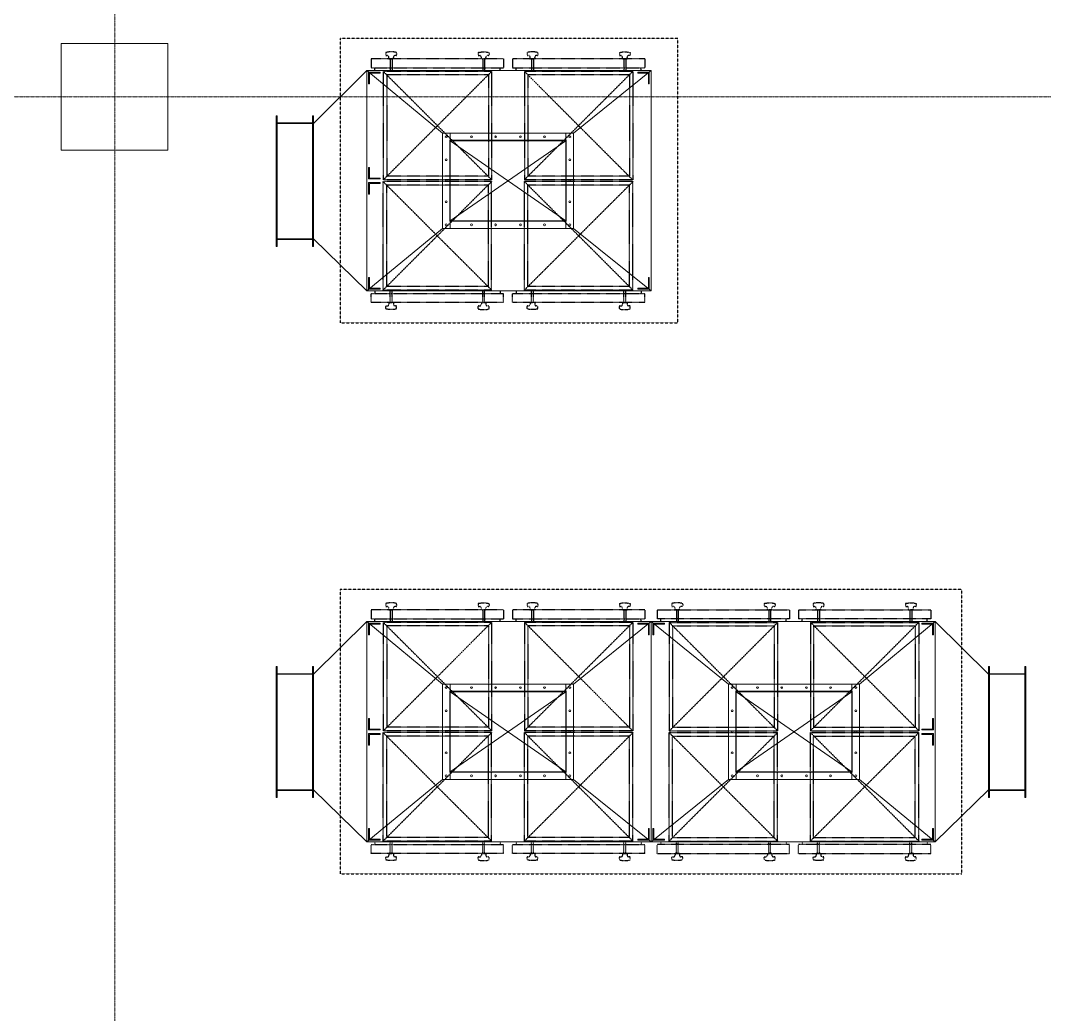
# Model space of a CAD drawing. Extents: x -59767 to 1106559, y -1290 to 1129522.
# Drawn here: x 134327 to 140091, y 591517 to 597109 of the extents above; entities that cross this region are included whole.
import ezdxf

# ---------------------------------------------------------------- set-up
doc = ezdxf.new("R2010")
doc.units = 0
for name, pattern in [('CENTER', [2, 1.25, -0.25, 0.25, -0.25]), ('DASHED', [3.5, 2, -1.5]), ('HIDDEN2', [0.1875, 0.125, -0.0625])]:
    doc.linetypes.add(name, pattern=pattern)
doc.layers.get('0').update_dxf_attribs({"linetype": 'CONTINUOUS', "lineweight": 9})
doc.layers.add('COLUMN', color=2, linetype='CONTINUOUS', lineweight=9)
doc.layers.add('중심선', color=1, linetype='CENTER', lineweight=9)
doc.layers.add('EQ', color=253, linetype='CONTINUOUS')

# ---------------------------------------------------------------- blocks, each defined once
blk = doc.blocks.new('column600')
at = {"layer": 'COLUMN', "linetype": 'Continuous'}
blk.add_lwpolyline([(-300, -300), (300, -300), (300, 300), (-300, 300)], close=True, dxfattribs=at)

msp = doc.modelspace()

# ---------------------------------------------------------------- linework, layer by layer
at = {"color": 0}
for p, q in [((136276.2, 596827.7), (135976.2, 596530.7)), ((137876.2, 596827.7), (136276.2, 596827.7)), ((136276.2, 596207.7), (136276.2, 596827.7)), ((136703.2, 596475.7), (136276.2, 596827.7)), ((137876.2, 596827.7), (137439.2, 596475.7)), ((136286.3, 596817.7), (136286.3, 596752.7)), ((136351.3, 596817.7), (136286.3, 596817.7)), ((136286.3, 596817.7), (136286.3, 596752.7)), ((136286.3, 596817.7), (136286.3, 596752.7)), ((136286.3, 596817.7), (136286.3, 596752.7)), ((136291.3, 596752.7), (136291.3, 596812.7)), ((136291.3, 596812.7), (136351.3, 596812.7)), ((136291.3, 596752.7), (136291.3, 596812.7)), ((136291.3, 596752.7), (136291.3, 596812.7)), ((136351.3, 596812.7), (136351.3, 596817.7)), ((137801.2, 596812.7), (137801.2, 596817.7)), ((137801.2, 596817.7), (137866.2, 596817.7)), ((137861.2, 596812.7), (137801.2, 596812.7)), ((137861.2, 596752.7), (137861.2, 596812.7)), ((137861.2, 596752.7), (137861.2, 596812.7)), ((137866.2, 596817.7), (137866.2, 596752.7)), ((137866.2, 596817.7), (137866.2, 596752.7)), ((137866.2, 596817.7), (137866.2, 596752.7)), ((136286.3, 596752.7), (136291.3, 596752.7)), ((136286.3, 596752.7), (136291.3, 596752.7)), ((136286.3, 596752.7), (136291.3, 596752.7)), ((137866.2, 596752.7), (137861.2, 596752.7)), ((137866.2, 596752.7), (137861.2, 596752.7)), ((135976.2, 596573.7), (135976.2, 595837.7)), ((136286.3, 596217.7), (136286.3, 596282.7)), ((136286.3, 596282.7), (136291.3, 596282.7)), ((136286.3, 596217.7), (136286.3, 596282.7)), ((136286.3, 596282.7), (136291.3, 596282.7)), ((136286.3, 596217.7), (136286.3, 596282.7)), ((136286.3, 596282.7), (136291.3, 596282.7)), ((136286.3, 596217.7), (136286.3, 596282.7)), ((136291.3, 596282.7), (136291.3, 596222.7)), ((136291.3, 596282.7), (136291.3, 596222.7)), ((136291.3, 596282.7), (136291.3, 596222.7)), ((136276.2, 596207.7), (136276.2, 595587.7)), ((136351.3, 596217.7), (136286.3, 596217.7)), ((136286.3, 596197.7), (136286.3, 596132.7)), ((136351.3, 596197.7), (136286.3, 596197.7)), ((136286.3, 596197.7), (136286.3, 596132.7)), ((136286.3, 596197.7), (136286.3, 596132.7)), ((136286.3, 596197.7), (136286.3, 596132.7)), ((136291.3, 596222.7), (136351.3, 596222.7)), ((136291.3, 596132.7), (136291.3, 596192.7)), ((136291.3, 596192.7), (136351.3, 596192.7)), ((136291.3, 596132.7), (136291.3, 596192.7)), ((136291.3, 596132.7), (136291.3, 596192.7)), ((136351.3, 596222.7), (136351.3, 596217.7)), ((136351.3, 596192.7), (136351.3, 596197.7)), ((136286.3, 596132.7), (136291.3, 596132.7)), ((136286.3, 596132.7), (136291.3, 596132.7)), ((136286.3, 596132.7), (136291.3, 596132.7)), ((136703.2, 595939.7), (136276.2, 595587.7)), ((137439.2, 595939.7), (137876.2, 595587.7)), ((135976.2, 595880.7), (136276.2, 595587.7)), ((136286.3, 595597.7), (136286.3, 595662.7)), ((136286.3, 595662.7), (136291.3, 595662.7)), ((136286.3, 595597.7), (136286.3, 595662.7)), ((136286.3, 595662.7), (136291.3, 595662.7)), ((136286.3, 595597.7), (136286.3, 595662.7)), ((136286.3, 595662.7), (136291.3, 595662.7)), ((136286.3, 595597.7), (136286.3, 595662.7)), ((136291.3, 595662.7), (136291.3, 595602.7)), ((136291.3, 595662.7), (136291.3, 595602.7)), ((136291.3, 595662.7), (136291.3, 595602.7)), ((137866.2, 595662.7), (137861.2, 595662.7)), ((137861.2, 595662.7), (137861.2, 595602.7)), ((137866.2, 595662.7), (137861.2, 595662.7)), ((137861.2, 595662.7), (137861.2, 595602.7)), ((137866.2, 595597.7), (137866.2, 595662.7)), ((137866.2, 595597.7), (137866.2, 595662.7)), ((137866.2, 595597.7), (137866.2, 595662.7)), ((137876.2, 595587.7), (136276.2, 595587.7)), ((136351.3, 595597.7), (136286.3, 595597.7)), ((136291.3, 595602.7), (136351.3, 595602.7)), ((136351.3, 595602.7), (136351.3, 595597.7)), ((137861.2, 595602.7), (137801.2, 595602.7)), ((137801.2, 595602.7), (137801.2, 595597.7)), ((137801.2, 595597.7), (137866.2, 595597.7)), ((136276.2, 593727.7), (135976.2, 593430.7)), ((137876.2, 593727.7), (136276.2, 593727.7)), ((136276.2, 593107.7), (136276.2, 593727.7)), ((136703.2, 593375.7), (136276.2, 593727.7)), ((136286.3, 593717.7), (136286.3, 593652.7)), ((136351.3, 593717.7), (136286.3, 593717.7)), ((136286.3, 593717.7), (136286.3, 593652.7)), ((136286.3, 593717.7), (136286.3, 593652.7)), ((136286.3, 593717.7), (136286.3, 593652.7)), ((136291.3, 593652.7), (136291.3, 593712.7)), ((136291.3, 593712.7), (136351.3, 593712.7)), ((136291.3, 593652.7), (136291.3, 593712.7)), ((136291.3, 593652.7), (136291.3, 593712.7)), ((136351.3, 593712.7), (136351.3, 593717.7)), ((137876.2, 593727.7), (137439.2, 593375.7)), ((137801.2, 593712.7), (137801.2, 593717.7)), ((137801.2, 593717.7), (137866.2, 593717.7)), ((137861.2, 593712.7), (137801.2, 593712.7)), ((137861.2, 593652.7), (137861.2, 593712.7)), ((137861.2, 593652.7), (137861.2, 593712.7)), ((137866.2, 593717.7), (137866.2, 593652.7)), ((137866.2, 593717.7), (137866.2, 593652.7)), ((137866.2, 593717.7), (137866.2, 593652.7)), ((137876.2, 593727.7), (139476.2, 593727.7)), ((137876.2, 593725.7), (137876.2, 593727.7)), ((137876.2, 593725.7), (137876.2, 593727.7)), ((137876.2, 593727.7), (138313.2, 593375.7)), ((137886.3, 593717.7), (137886.3, 593652.7)), ((137951.3, 593717.7), (137886.3, 593717.7)), ((137886.3, 593717.7), (137886.3, 593652.7)), ((137886.3, 593717.7), (137886.3, 593652.7)), ((137891.3, 593652.7), (137891.3, 593712.7)), ((137891.3, 593712.7), (137951.3, 593712.7)), ((137891.3, 593652.7), (137891.3, 593712.7)), ((137951.3, 593712.7), (137951.3, 593717.7)), ((139049.2, 593375.7), (139476.2, 593727.7)), ((139401.2, 593712.7), (139401.2, 593717.7)), ((139401.2, 593717.7), (139466.2, 593717.7)), ((139461.2, 593712.7), (139401.2, 593712.7)), ((139461.2, 593652.7), (139461.2, 593712.7)), ((139461.2, 593652.7), (139461.2, 593712.7)), ((139461.2, 593652.7), (139461.2, 593712.7)), ((139466.2, 593717.7), (139466.2, 593652.7)), ((139466.2, 593717.7), (139466.2, 593652.7)), ((139466.2, 593717.7), (139466.2, 593652.7)), ((139466.2, 593717.7), (139466.2, 593652.7)), ((139476.2, 593107.7), (139476.2, 593727.7)), ((139476.2, 593727.7), (139776.2, 593430.7)), ((136286.3, 593652.7), (136291.3, 593652.7)), ((136286.3, 593652.7), (136291.3, 593652.7)), ((136286.3, 593652.7), (136291.3, 593652.7)), ((137866.2, 593652.7), (137861.2, 593652.7)), ((137866.2, 593652.7), (137861.2, 593652.7)), ((137886.3, 593652.7), (137891.3, 593652.7)), ((137886.3, 593652.7), (137891.3, 593652.7)), ((139466.2, 593652.7), (139461.2, 593652.7)), ((139466.2, 593652.7), (139461.2, 593652.7)), ((139466.2, 593652.7), (139461.2, 593652.7)), ((135976.2, 593473.7), (135976.2, 592737.7)), ((139776.2, 593473.7), (139776.2, 592737.7)), ((136286.3, 593117.7), (136286.3, 593182.7)), ((136286.3, 593182.7), (136291.3, 593182.7)), ((136286.3, 593117.7), (136286.3, 593182.7)), ((136286.3, 593182.7), (136291.3, 593182.7)), ((136286.3, 593117.7), (136286.3, 593182.7)), ((136286.3, 593182.7), (136291.3, 593182.7)), ((136286.3, 593117.7), (136286.3, 593182.7)), ((136291.3, 593182.7), (136291.3, 593122.7)), ((136291.3, 593182.7), (136291.3, 593122.7)), ((136291.3, 593182.7), (136291.3, 593122.7)), ((139466.2, 593182.7), (139461.2, 593182.7)), ((139461.2, 593182.7), (139461.2, 593122.7)), ((139466.2, 593182.7), (139461.2, 593182.7)), ((139461.2, 593182.7), (139461.2, 593122.7)), ((139466.2, 593182.7), (139461.2, 593182.7)), ((139461.2, 593182.7), (139461.2, 593122.7)), ((139466.2, 593117.7), (139466.2, 593182.7)), ((139466.2, 593117.7), (139466.2, 593182.7)), ((139466.2, 593117.7), (139466.2, 593182.7)), ((139466.2, 593117.7), (139466.2, 593182.7)), ((136276.2, 593107.7), (136276.2, 592487.7)), ((136351.3, 593117.7), (136286.3, 593117.7)), ((136286.3, 593097.7), (136286.3, 593032.7)), ((136351.3, 593097.7), (136286.3, 593097.7)), ((136286.3, 593097.7), (136286.3, 593032.7)), ((136286.3, 593097.7), (136286.3, 593032.7)), ((136286.3, 593097.7), (136286.3, 593032.7)), ((136291.3, 593122.7), (136351.3, 593122.7)), ((136291.3, 593032.7), (136291.3, 593092.7)), ((136291.3, 593092.7), (136351.3, 593092.7)), ((136291.3, 593032.7), (136291.3, 593092.7)), ((136291.3, 593032.7), (136291.3, 593092.7)), ((136351.3, 593122.7), (136351.3, 593117.7)), ((136351.3, 593092.7), (136351.3, 593097.7)), ((139461.2, 593122.7), (139401.2, 593122.7)), ((139401.2, 593122.7), (139401.2, 593117.7)), ((139401.2, 593117.7), (139466.2, 593117.7)), ((139401.2, 593092.7), (139401.2, 593097.7)), ((139401.2, 593097.7), (139466.2, 593097.7)), ((139461.2, 593092.7), (139401.2, 593092.7)), ((139461.2, 593032.7), (139461.2, 593092.7)), ((139461.2, 593032.7), (139461.2, 593092.7)), ((139461.2, 593032.7), (139461.2, 593092.7)), ((139466.2, 593097.7), (139466.2, 593032.7)), ((139466.2, 593097.7), (139466.2, 593032.7)), ((139466.2, 593097.7), (139466.2, 593032.7)), ((139466.2, 593097.7), (139466.2, 593032.7)), ((139476.2, 593107.7), (139476.2, 592487.7)), ((136286.3, 593032.7), (136291.3, 593032.7)), ((136286.3, 593032.7), (136291.3, 593032.7)), ((136286.3, 593032.7), (136291.3, 593032.7)), ((139466.2, 593032.7), (139461.2, 593032.7)), ((139466.2, 593032.7), (139461.2, 593032.7)), ((139466.2, 593032.7), (139461.2, 593032.7)), ((136703.2, 592839.7), (136276.2, 592487.7)), ((137439.2, 592839.7), (137876.2, 592487.7)), ((138313.2, 592839.7), (137876.2, 592487.7)), ((139049.2, 592839.7), (139476.2, 592487.7)), ((135976.2, 592780.7), (136276.2, 592487.7)), ((139776.2, 592780.7), (139476.2, 592487.7)), ((136286.3, 592497.7), (136286.3, 592562.7)), ((136286.3, 592562.7), (136291.3, 592562.7)), ((136286.3, 592497.7), (136286.3, 592562.7)), ((136286.3, 592562.7), (136291.3, 592562.7)), ((136286.3, 592497.7), (136286.3, 592562.7)), ((136286.3, 592562.7), (136291.3, 592562.7)), ((136286.3, 592497.7), (136286.3, 592562.7)), ((136291.3, 592562.7), (136291.3, 592502.7)), ((136291.3, 592562.7), (136291.3, 592502.7)), ((136291.3, 592562.7), (136291.3, 592502.7)), ((137866.2, 592562.7), (137861.2, 592562.7)), ((137861.2, 592562.7), (137861.2, 592502.7)), ((137866.2, 592562.7), (137861.2, 592562.7)), ((137861.2, 592562.7), (137861.2, 592502.7)), ((137866.2, 592497.7), (137866.2, 592562.7)), ((137866.2, 592497.7), (137866.2, 592562.7)), ((137866.2, 592497.7), (137866.2, 592562.7)), ((137886.3, 592497.7), (137886.3, 592562.7)), ((137886.3, 592562.7), (137891.3, 592562.7)), ((137886.3, 592497.7), (137886.3, 592562.7)), ((137886.3, 592562.7), (137891.3, 592562.7)), ((137886.3, 592497.7), (137886.3, 592562.7)), ((137891.3, 592562.7), (137891.3, 592502.7)), ((137891.3, 592562.7), (137891.3, 592502.7)), ((139466.2, 592562.7), (139461.2, 592562.7)), ((139461.2, 592562.7), (139461.2, 592502.7)), ((139466.2, 592562.7), (139461.2, 592562.7)), ((139461.2, 592562.7), (139461.2, 592502.7)), ((139466.2, 592562.7), (139461.2, 592562.7)), ((139461.2, 592562.7), (139461.2, 592502.7)), ((139466.2, 592497.7), (139466.2, 592562.7)), ((139466.2, 592497.7), (139466.2, 592562.7)), ((139466.2, 592497.7), (139466.2, 592562.7)), ((139466.2, 592497.7), (139466.2, 592562.7)), ((136291.3, 592502.7), (136351.3, 592502.7)), ((136351.3, 592502.7), (136351.3, 592497.7)), ((137861.2, 592502.7), (137801.2, 592502.7)), ((137801.2, 592502.7), (137801.2, 592497.7)), ((137891.3, 592502.7), (137951.3, 592502.7)), ((137951.3, 592502.7), (137951.3, 592497.7)), ((139461.2, 592502.7), (139401.2, 592502.7)), ((139401.2, 592502.7), (139401.2, 592497.7)), ((137876.2, 592487.7), (136276.2, 592487.7)), ((136351.3, 592497.7), (136286.3, 592497.7)), ((137801.2, 592497.7), (137866.2, 592497.7)), ((137876.2, 592489.7), (137876.2, 592487.7)), ((137876.2, 592489.7), (137876.2, 592487.7)), ((137876.2, 592487.7), (139476.2, 592487.7)), ((137951.3, 592497.7), (137886.3, 592497.7)), ((139401.2, 592497.7), (139466.2, 592497.7))]:
    msp.add_line(p, q, dxfattribs=at)
for p, q in [((137070.2, 596827.7), (136276.2, 596827.7)), ((137876.2, 595587.7), (137876.2, 596827.7)), ((135766.2, 596573.7), (135766.2, 595837.7)), ((135766.2, 596573.7), (135771.2, 596573.7)), ((135771.2, 595874.7), (135771.2, 596573.7)), ((135971.2, 596573.7), (135971.2, 596536.7)), ((135971.2, 596573.7), (135976.2, 596573.7)), ((135971.2, 596536.7), (135971.2, 595837.7)), ((135976.2, 596508.7), (135976.2, 596573.7)), ((135771.2, 596530.7), (135766.2, 596530.7)), ((135771.2, 596533.7), (135971.2, 596533.7)), ((135771.2, 596530.7), (135971.2, 596530.7)), ((136746.2, 596435.7), (136746.2, 596475.7)), ((137396.2, 596475.7), (137396.2, 596435.7)), ((137439.2, 596435.7), (137439.2, 596475.7)), ((136746.2, 595979.7), (136746.2, 595939.7)), ((137396.2, 595979.7), (137396.2, 595939.7)), ((137439.2, 595979.7), (137439.2, 595939.7)), ((135771.2, 595880.7), (135766.2, 595880.7)), ((135771.2, 595880.7), (135971.2, 595880.7)), ((135771.2, 595877.7), (135971.2, 595877.7)), ((135771.2, 595837.7), (135771.2, 595874.7)), ((135771.2, 595837.7), (135766.2, 595837.7)), ((135976.2, 595837.7), (135971.2, 595837.7)), ((137070.2, 595587.7), (136276.2, 595587.7)), ((137070.2, 593727.7), (136276.2, 593727.7)), ((137876.2, 593174.7), (137876.2, 593725.7)), ((137876.2, 593174.7), (137876.2, 593725.7)), ((137876.2, 593180.2), (137876.2, 593720.2)), ((137876.2, 593180.2), (137876.2, 593720.2)), ((138682.2, 593727.7), (139476.2, 593727.7)), ((135766.2, 593473.7), (135766.2, 592737.7)), ((135766.2, 593473.7), (135771.2, 593473.7)), ((135771.2, 593430.7), (135766.2, 593430.7)), ((135771.2, 592774.7), (135771.2, 593473.7)), ((135771.2, 593433.7), (135971.2, 593433.7)), ((135771.2, 593430.7), (135971.2, 593430.7)), ((135971.2, 593473.7), (135971.2, 593436.7)), ((135971.2, 593473.7), (135976.2, 593473.7)), ((135971.2, 593436.7), (135971.2, 592737.7)), ((135976.2, 593408.7), (135976.2, 593473.7)), ((139776.2, 593408.7), (139776.2, 593473.7)), ((139781.2, 593473.7), (139776.2, 593473.7)), ((139781.2, 593473.7), (139781.2, 593436.7)), ((139781.2, 593436.7), (139781.2, 592737.7)), ((139981.2, 593433.7), (139781.2, 593433.7)), ((139981.2, 593430.7), (139781.2, 593430.7)), ((139981.2, 592774.7), (139981.2, 593473.7)), ((139986.2, 593473.7), (139981.2, 593473.7)), ((139981.2, 593430.7), (139986.2, 593430.7)), ((139986.2, 593473.7), (139986.2, 592737.7)), ((136746.2, 593335.7), (136746.2, 593375.7)), ((137396.2, 593375.7), (137396.2, 593335.7)), ((137439.2, 593335.7), (137439.2, 593375.7)), ((137876.2, 593383.2), (137876.2, 592487.7)), ((137876.2, 593383.2), (137876.2, 592487.7)), ((137876.2, 593377.7), (137876.2, 592487.7)), ((137876.2, 593377.7), (137876.2, 592487.7)), ((138313.2, 593335.7), (138313.2, 593375.7)), ((138356.2, 593375.7), (138356.2, 593335.7)), ((139006.2, 593335.7), (139006.2, 593375.7)), ((136746.2, 592879.7), (136746.2, 592839.7)), ((137396.2, 592879.7), (137396.2, 592839.7)), ((137439.2, 592879.7), (137439.2, 592839.7)), ((138313.2, 592879.7), (138313.2, 592839.7)), ((138356.2, 592879.7), (138356.2, 592839.7)), ((139006.2, 592879.7), (139006.2, 592839.7)), ((135771.2, 592780.7), (135766.2, 592780.7)), ((135771.2, 592737.7), (135766.2, 592737.7)), ((135771.2, 592780.7), (135971.2, 592780.7)), ((135771.2, 592777.7), (135971.2, 592777.7)), ((135771.2, 592737.7), (135771.2, 592774.7)), ((135976.2, 592737.7), (135971.2, 592737.7)), ((139776.2, 592737.7), (139781.2, 592737.7)), ((139981.2, 592780.7), (139781.2, 592780.7)), ((139981.2, 592777.7), (139781.2, 592777.7)), ((139981.2, 592780.7), (139986.2, 592780.7)), ((139981.2, 592737.7), (139981.2, 592774.7)), ((139981.2, 592737.7), (139986.2, 592737.7)), ((137070.2, 592487.7), (136276.2, 592487.7)), ((138682.2, 592487.7), (139476.2, 592487.7))]:
    msp.add_line(p, q)
at = {"ltscale": 0.5}
for p, q in [((136746.2, 596432.7), (137396.2, 595982.7)), ((137396.2, 596432.7), (136746.2, 595982.7)), ((136746.2, 593332.7), (137396.2, 592882.7)), ((137396.2, 593332.7), (136746.2, 592882.7)), ((139006.2, 593332.7), (138356.2, 592882.7)), ((138356.2, 593332.7), (139006.2, 592882.7))]:
    msp.add_line(p, q, dxfattribs=at)
for points in [[(136743.2, 595939.7), (136703.2, 595939.7), (136703.2, 596475.7), (136743.2, 596475.7)], [(137399.2, 596475.7), (136743.2, 596475.7)], [(137399.2, 596435.7), (136743.2, 596435.7)], [(136743.2, 595979.7), (136743.2, 596435.7)], [(137399.2, 596432.7), (136743.2, 596432.7)], [(136746.2, 595979.7), (136746.2, 596435.7)], [(137396.2, 595979.7), (137396.2, 596435.7)], [(137399.2, 596475.7), (137439.2, 596475.7)], [(137399.2, 595979.7), (137399.2, 596435.7)], [(137439.2, 595979.7), (137439.2, 596435.7)], [(137399.2, 595982.7), (136743.2, 595982.7)], [(137399.2, 595979.7), (136743.2, 595979.7)], [(137399.2, 595939.7), (136743.2, 595939.7)], [(137439.2, 595939.7), (137399.2, 595939.7)], [(136743.2, 592839.7), (136703.2, 592839.7), (136703.2, 593375.7), (136743.2, 593375.7)], [(137399.2, 593375.7), (136743.2, 593375.7)], [(137399.2, 593375.7), (137439.2, 593375.7)], [(138353.2, 593375.7), (138313.2, 593375.7)], [(138353.2, 593375.7), (139009.2, 593375.7)], [(139009.2, 592839.7), (139049.2, 592839.7), (139049.2, 593375.7), (139009.2, 593375.7)], [(137399.2, 593335.7), (136743.2, 593335.7)], [(136743.2, 592879.7), (136743.2, 593335.7)], [(137399.2, 593332.7), (136743.2, 593332.7)], [(136746.2, 592879.7), (136746.2, 593335.7)], [(137396.2, 592879.7), (137396.2, 593335.7)], [(137399.2, 592879.7), (137399.2, 593335.7)], [(137439.2, 592879.7), (137439.2, 593335.7)], [(138313.2, 592879.7), (138313.2, 593335.7)], [(138353.2, 593335.7), (139009.2, 593335.7)], [(138353.2, 592879.7), (138353.2, 593335.7)], [(138353.2, 593332.7), (139009.2, 593332.7)], [(138356.2, 592879.7), (138356.2, 593335.7)], [(139006.2, 592879.7), (139006.2, 593335.7)], [(139009.2, 592879.7), (139009.2, 593335.7)], [(137399.2, 592882.7), (136743.2, 592882.7)], [(137399.2, 592879.7), (136743.2, 592879.7)], [(138353.2, 592882.7), (139009.2, 592882.7)], [(138353.2, 592879.7), (139009.2, 592879.7)], [(137399.2, 592839.7), (136743.2, 592839.7)], [(137439.2, 592839.7), (137399.2, 592839.7)], [(138313.2, 592839.7), (138353.2, 592839.7)], [(138353.2, 592839.7), (139009.2, 592839.7)]]:
    msp.add_lwpolyline(points)
for centre in [(136723.2, 596455.7), (136865.6, 596455.7), (137001.6, 596455.7), (137140.9, 596455.7), (137276.9, 596455.7), (137419.2, 596455.7), (136723.2, 596325.8), (137419.2, 596325.8), (136723.2, 596207.7), (137419.2, 596207.7), (136723.2, 596089.7), (137419.2, 596089.7), (136723.2, 595959.7), (136865.6, 595959.7), (137001.6, 595959.7), (137140.9, 595959.7), (137276.9, 595959.7), (137419.2, 595959.7), (136723.2, 593355.7), (136865.6, 593355.7), (137001.6, 593355.7), (137140.9, 593355.7), (137276.9, 593355.7), (137419.2, 593355.7), (138333.2, 593355.7), (138475.6, 593355.7), (138611.6, 593355.7), (138750.9, 593355.7), (138886.9, 593355.7), (139029.2, 593355.7), (136723.2, 593225.8), (137419.2, 593225.8), (138333.2, 593225.8), (139029.2, 593225.8), (136723.2, 593107.7), (137419.2, 593107.7), (138333.2, 593107.7), (139029.2, 593107.7), (136723.2, 592989.7), (137419.2, 592989.7), (138333.2, 592989.7), (139029.2, 592989.7), (136723.2, 592859.7), (136865.6, 592859.7), (137001.6, 592859.7), (137140.9, 592859.7), (137276.9, 592859.7), (137419.2, 592859.7), (138333.2, 592859.7), (138475.6, 592859.7), (138611.6, 592859.7), (138750.9, 592859.7), (138886.9, 592859.7), (139029.2, 592859.7)]:
    msp.add_circle(centre, 5)
at = {"layer": 'EQ', "linetype": 'HIDDEN2'}
for p, q in [((136301.2, 596892.7), (136301.2, 596842.7)), ((137046.2, 596892.7), (136301.2, 596892.7)), ((136383.1, 596926.2), (136383.1, 596915)), ((136386.1, 596912), (136391.3, 596912)), ((136398.8, 596892.7), (136409.3, 596892.7)), ((136401.3, 596892.7), (136401.3, 596902)), ((136426.3, 596892.7), (136401.3, 596892.7)), ((136408.8, 596892.7), (136408.8, 596827.7)), ((136409.3, 596892.7), (136418.3, 596892.7)), ((136418.8, 596892.7), (136418.8, 596827.7)), ((136426.3, 596892.7), (136426.3, 596902)), ((136441.4, 596912), (136436.3, 596912)), ((136444.4, 596926.2), (136444.4, 596915)), ((136903.1, 596926.2), (136903.1, 596915)), ((136906.1, 596912), (136911.2, 596912)), ((136921.2, 596892.7), (136921.2, 596902)), ((136921.2, 596892.7), (136946.2, 596892.7)), ((136928.7, 596892.7), (136928.7, 596827.7)), ((136938.2, 596892.7), (136929.2, 596892.7)), ((136948.7, 596892.7), (136938.2, 596892.7)), ((136938.7, 596892.7), (136938.7, 596827.7)), ((136946.2, 596892.7), (136946.2, 596902)), ((136961.4, 596912), (136956.2, 596912)), ((136964.4, 596926.2), (136964.4, 596915)), ((137046.2, 596892.7), (137046.2, 596842.7)), ((137096.2, 596892.7), (137096.2, 596842.7)), ((137841.2, 596892.7), (137096.2, 596892.7)), ((137178.1, 596926.2), (137178.1, 596915)), ((137181.1, 596912), (137186.3, 596912)), ((137193.8, 596892.7), (137204.3, 596892.7)), ((137196.3, 596892.7), (137196.3, 596902)), ((137221.3, 596892.7), (137196.3, 596892.7)), ((137203.8, 596892.7), (137203.8, 596827.7)), ((137204.3, 596892.7), (137213.3, 596892.7)), ((137213.8, 596892.7), (137213.8, 596827.7)), ((137221.3, 596892.7), (137221.3, 596902)), ((137236.4, 596912), (137231.3, 596912)), ((137239.4, 596926.2), (137239.4, 596915)), ((137698.1, 596926.2), (137698.1, 596915)), ((137701.1, 596912), (137706.2, 596912)), ((137716.2, 596892.7), (137716.2, 596902)), ((137716.2, 596892.7), (137741.2, 596892.7)), ((137723.7, 596892.7), (137723.7, 596827.7)), ((137733.2, 596892.7), (137724.2, 596892.7)), ((137743.7, 596892.7), (137733.2, 596892.7)), ((137733.7, 596892.7), (137733.7, 596827.7)), ((137741.2, 596892.7), (137741.2, 596902)), ((137756.4, 596912), (137751.2, 596912)), ((137759.4, 596926.2), (137759.4, 596915)), ((137841.2, 596892.7), (137841.2, 596842.7)), ((136301.2, 596842.7), (137046.2, 596842.7)), ((136321.2, 596827.7), (136321.2, 596842.7)), ((137026.2, 596827.7), (137026.2, 596842.7)), ((137096.2, 596842.7), (137841.2, 596842.7)), ((137116.2, 596827.7), (137116.2, 596842.7)), ((137821.2, 596827.7), (137821.2, 596842.7)), ((136978.7, 596822.7), (136368.7, 596822.7)), ((136368.7, 596822.7), (136368.7, 596212.7)), ((136978.7, 596822.7), (136368.7, 596212.7)), ((136978.7, 596212.7), (136368.7, 596822.7)), ((136388.7, 596802.7), (136388.7, 596232.7)), ((136960.7, 596802.7), (136388.7, 596802.7)), ((136960.7, 596802.7), (136960.7, 596232.7)), ((136978.7, 596822.7), (136978.7, 596212.7)), ((137773.7, 596822.7), (137163.7, 596822.7)), ((137163.7, 596822.7), (137163.7, 596212.7)), ((137773.7, 596822.7), (137163.7, 596212.7)), ((137773.7, 596212.7), (137163.7, 596822.7)), ((137183.7, 596802.7), (137183.7, 596232.7)), ((137755.7, 596802.7), (137183.7, 596802.7)), ((137755.7, 596802.7), (137755.7, 596232.7)), ((137773.7, 596822.7), (137773.7, 596212.7)), ((136978.7, 596212.7), (136368.7, 596212.7)), ((136978.7, 596202.7), (136368.7, 596202.7)), ((136368.7, 595592.7), (136368.7, 596202.7)), ((136978.7, 595592.7), (136368.7, 596202.7)), ((136978.7, 596202.7), (136368.7, 595592.7)), ((136960.7, 596232.7), (136388.7, 596232.7)), ((136978.7, 595592.7), (136978.7, 596202.7)), ((137773.7, 596212.7), (137163.7, 596212.7)), ((137773.7, 596202.7), (137163.7, 596202.7)), ((137163.7, 595592.7), (137163.7, 596202.7)), ((137773.7, 595592.7), (137163.7, 596202.7)), ((137773.7, 596202.7), (137163.7, 595592.7)), ((137755.7, 596232.7), (137183.7, 596232.7)), ((137773.7, 595592.7), (137773.7, 596202.7)), ((136960.7, 596182.7), (136388.7, 596182.7)), ((136388.7, 595612.7), (136388.7, 596182.7)), ((136960.7, 595612.7), (136960.7, 596182.7)), ((137755.7, 596182.7), (137183.7, 596182.7)), ((137183.7, 595612.7), (137183.7, 596182.7)), ((137755.7, 595612.7), (137755.7, 596182.7)), ((136301.2, 595572.7), (137046.2, 595572.7)), ((136301.2, 595522.7), (136301.2, 595572.7)), ((136321.2, 595587.7), (136321.2, 595572.7)), ((136978.7, 595592.7), (136368.7, 595592.7)), ((136960.7, 595612.7), (136388.7, 595612.7)), ((136408.8, 595522.7), (136408.8, 595587.7)), ((136418.8, 595522.7), (136418.8, 595587.7)), ((136928.7, 595522.7), (136928.7, 595587.7)), ((136938.7, 595522.7), (136938.7, 595587.7)), ((137026.2, 595587.7), (137026.2, 595572.7)), ((137046.2, 595522.7), (137046.2, 595572.7)), ((137096.2, 595572.7), (137841.2, 595572.7)), ((137096.2, 595522.7), (137096.2, 595572.7)), ((137116.2, 595587.7), (137116.2, 595572.7)), ((137773.7, 595592.7), (137163.7, 595592.7)), ((137755.7, 595612.7), (137183.7, 595612.7)), ((137203.8, 595522.7), (137203.8, 595587.7)), ((137213.8, 595522.7), (137213.8, 595587.7)), ((137723.7, 595522.7), (137723.7, 595587.7)), ((137733.7, 595522.7), (137733.7, 595587.7)), ((137821.2, 595587.7), (137821.2, 595572.7)), ((137841.2, 595522.7), (137841.2, 595572.7)), ((137046.2, 595522.7), (136301.2, 595522.7)), ((136383.1, 595489.3), (136383.1, 595500.5)), ((136386.1, 595503.5), (136391.3, 595503.5)), ((136398.8, 595522.7), (136409.3, 595522.7)), ((136426.3, 595522.7), (136401.3, 595522.7)), ((136401.3, 595522.7), (136401.3, 595513.5)), ((136409.3, 595522.7), (136418.3, 595522.7)), ((136426.3, 595522.7), (136426.3, 595513.5)), ((136441.4, 595503.5), (136436.3, 595503.5)), ((136444.4, 595489.3), (136444.4, 595500.5)), ((136903.1, 595489.3), (136903.1, 595500.5)), ((136906.1, 595503.5), (136911.2, 595503.5)), ((136921.2, 595522.7), (136946.2, 595522.7)), ((136921.2, 595522.7), (136921.2, 595513.5)), ((136938.2, 595522.7), (136929.2, 595522.7)), ((136948.7, 595522.7), (136938.2, 595522.7)), ((136946.2, 595522.7), (136946.2, 595513.5)), ((136961.4, 595503.5), (136956.2, 595503.5)), ((136964.4, 595489.3), (136964.4, 595500.5)), ((137841.2, 595522.7), (137096.2, 595522.7)), ((137178.1, 595489.3), (137178.1, 595500.5)), ((137181.1, 595503.5), (137186.3, 595503.5)), ((137193.8, 595522.7), (137204.3, 595522.7)), ((137221.3, 595522.7), (137196.3, 595522.7)), ((137196.3, 595522.7), (137196.3, 595513.5)), ((137204.3, 595522.7), (137213.3, 595522.7)), ((137221.3, 595522.7), (137221.3, 595513.5)), ((137236.4, 595503.5), (137231.3, 595503.5)), ((137239.4, 595489.3), (137239.4, 595500.5)), ((137698.1, 595489.3), (137698.1, 595500.5)), ((137701.1, 595503.5), (137706.2, 595503.5)), ((137716.2, 595522.7), (137741.2, 595522.7)), ((137716.2, 595522.7), (137716.2, 595513.5)), ((137733.2, 595522.7), (137724.2, 595522.7)), ((137743.7, 595522.7), (137733.2, 595522.7)), ((137741.2, 595522.7), (137741.2, 595513.5)), ((137756.4, 595503.5), (137751.2, 595503.5)), ((137759.4, 595489.3), (137759.4, 595500.5)), ((136301.2, 593792.7), (136301.2, 593742.7)), ((137046.2, 593792.7), (136301.2, 593792.7)), ((136383.1, 593826.2), (136383.1, 593815)), ((136386.1, 593812), (136391.3, 593812)), ((136398.8, 593792.7), (136409.3, 593792.7)), ((136401.3, 593792.7), (136401.3, 593802)), ((136426.3, 593792.7), (136401.3, 593792.7)), ((136408.8, 593792.7), (136408.8, 593727.7)), ((136409.3, 593792.7), (136418.3, 593792.7)), ((136418.8, 593792.7), (136418.8, 593727.7)), ((136426.3, 593792.7), (136426.3, 593802)), ((136441.4, 593812), (136436.3, 593812)), ((136444.4, 593826.2), (136444.4, 593815)), ((136903.1, 593826.2), (136903.1, 593815)), ((136906.1, 593812), (136911.2, 593812)), ((136921.2, 593792.7), (136921.2, 593802)), ((136921.2, 593792.7), (136946.2, 593792.7)), ((136928.7, 593792.7), (136928.7, 593727.7)), ((136938.2, 593792.7), (136929.2, 593792.7)), ((136948.7, 593792.7), (136938.2, 593792.7)), ((136938.7, 593792.7), (136938.7, 593727.7)), ((136946.2, 593792.7), (136946.2, 593802)), ((136961.4, 593812), (136956.2, 593812)), ((136964.4, 593826.2), (136964.4, 593815)), ((137046.2, 593792.7), (137046.2, 593742.7)), ((137096.2, 593792.7), (137096.2, 593742.7)), ((137841.2, 593792.7), (137096.2, 593792.7)), ((137178.1, 593826.2), (137178.1, 593815)), ((137181.1, 593812), (137186.3, 593812)), ((137193.8, 593792.7), (137204.3, 593792.7)), ((137196.3, 593792.7), (137196.3, 593802)), ((137221.3, 593792.7), (137196.3, 593792.7)), ((137203.8, 593792.7), (137203.8, 593727.7)), ((137204.3, 593792.7), (137213.3, 593792.7)), ((137213.8, 593792.7), (137213.8, 593727.7)), ((137221.3, 593792.7), (137221.3, 593802)), ((137236.4, 593812), (137231.3, 593812)), ((137239.4, 593826.2), (137239.4, 593815)), ((137698.1, 593826.2), (137698.1, 593815)), ((137701.1, 593812), (137706.2, 593812)), ((137716.2, 593792.7), (137716.2, 593802)), ((137716.2, 593792.7), (137741.2, 593792.7)), ((137723.7, 593792.7), (137723.7, 593727.7)), ((137733.2, 593792.7), (137724.2, 593792.7)), ((137743.7, 593792.7), (137733.2, 593792.7)), ((137733.7, 593792.7), (137733.7, 593727.7)), ((137741.2, 593792.7), (137741.2, 593802)), ((137756.4, 593812), (137751.2, 593812)), ((137759.4, 593826.2), (137759.4, 593815)), ((137841.2, 593792.7), (137841.2, 593742.7)), ((137911.2, 593792.7), (137911.2, 593742.7)), ((137911.2, 593792.7), (138656.2, 593792.7)), ((137993.1, 593826.2), (137993.1, 593815)), ((137996.1, 593812), (138001.3, 593812)), ((138008.8, 593792.7), (138019.3, 593792.7)), ((138011.3, 593792.7), (138011.3, 593802)), ((138036.3, 593792.7), (138011.3, 593792.7)), ((138018.8, 593792.7), (138018.8, 593727.7)), ((138019.3, 593792.7), (138028.3, 593792.7)), ((138028.8, 593792.7), (138028.8, 593727.7)), ((138036.3, 593792.7), (138036.3, 593802)), ((138051.4, 593812), (138046.3, 593812)), ((138054.4, 593826.2), (138054.4, 593815)), ((138513.1, 593826.2), (138513.1, 593815)), ((138516.1, 593812), (138521.2, 593812)), ((138531.2, 593792.7), (138531.2, 593802)), ((138531.2, 593792.7), (138556.2, 593792.7)), ((138538.7, 593792.7), (138538.7, 593727.7)), ((138548.2, 593792.7), (138539.2, 593792.7)), ((138558.7, 593792.7), (138548.2, 593792.7)), ((138548.7, 593792.7), (138548.7, 593727.7)), ((138556.2, 593792.7), (138556.2, 593802)), ((138571.4, 593812), (138566.2, 593812)), ((138574.4, 593826.2), (138574.4, 593815)), ((138656.2, 593792.7), (138656.2, 593742.7)), ((138706.2, 593792.7), (138706.2, 593742.7)), ((138706.2, 593792.7), (139451.2, 593792.7)), ((138788.1, 593826.2), (138788.1, 593815)), ((138791.1, 593812), (138796.3, 593812)), ((138803.8, 593792.7), (138814.3, 593792.7)), ((138806.3, 593792.7), (138806.3, 593802)), ((138831.3, 593792.7), (138806.3, 593792.7)), ((138813.8, 593792.7), (138813.8, 593727.7)), ((138814.3, 593792.7), (138823.3, 593792.7)), ((138823.8, 593792.7), (138823.8, 593727.7)), ((138831.3, 593792.7), (138831.3, 593802)), ((138846.4, 593812), (138841.3, 593812)), ((138849.4, 593826.2), (138849.4, 593815)), ((139308.1, 593826.2), (139308.1, 593815)), ((139311.1, 593812), (139316.2, 593812)), ((139326.2, 593792.7), (139326.2, 593802)), ((139326.2, 593792.7), (139351.2, 593792.7)), ((139333.7, 593792.7), (139333.7, 593727.7)), ((139343.2, 593792.7), (139334.2, 593792.7)), ((139353.7, 593792.7), (139343.2, 593792.7)), ((139343.7, 593792.7), (139343.7, 593727.7)), ((139351.2, 593792.7), (139351.2, 593802)), ((139366.4, 593812), (139361.2, 593812)), ((139369.4, 593826.2), (139369.4, 593815)), ((139451.2, 593792.7), (139451.2, 593742.7)), ((136301.2, 593742.7), (137046.2, 593742.7)), ((136321.2, 593727.7), (136321.2, 593742.7)), ((136978.7, 593722.7), (136368.7, 593722.7)), ((136368.7, 593722.7), (136368.7, 593112.7)), ((136978.7, 593722.7), (136368.7, 593112.7)), ((136978.7, 593112.7), (136368.7, 593722.7)), ((136978.7, 593722.7), (136978.7, 593112.7)), ((137026.2, 593727.7), (137026.2, 593742.7)), ((137096.2, 593742.7), (137841.2, 593742.7)), ((137116.2, 593727.7), (137116.2, 593742.7)), ((137773.7, 593722.7), (137163.7, 593722.7)), ((137163.7, 593722.7), (137163.7, 593112.7)), ((137773.7, 593722.7), (137163.7, 593112.7)), ((137773.7, 593112.7), (137163.7, 593722.7)), ((137773.7, 593722.7), (137773.7, 593112.7)), ((137821.2, 593727.7), (137821.2, 593742.7)), ((138656.2, 593742.7), (137911.2, 593742.7)), ((137931.2, 593727.7), (137931.2, 593742.7)), ((137978.7, 593722.7), (138588.7, 593722.7)), ((137978.7, 593722.7), (137978.7, 593112.7)), ((137978.7, 593722.7), (138588.7, 593112.7)), ((137978.7, 593112.7), (138588.7, 593722.7)), ((138588.7, 593722.7), (138588.7, 593112.7)), ((138636.2, 593727.7), (138636.2, 593742.7)), ((139451.2, 593742.7), (138706.2, 593742.7)), ((138726.2, 593727.7), (138726.2, 593742.7)), ((138773.7, 593722.7), (139383.7, 593722.7)), ((138773.7, 593722.7), (138773.7, 593112.7)), ((138773.7, 593722.7), (139383.7, 593112.7)), ((138773.7, 593112.7), (139383.7, 593722.7)), ((139383.7, 593722.7), (139383.7, 593112.7)), ((139431.2, 593727.7), (139431.2, 593742.7)), ((136388.7, 593702.7), (136388.7, 593132.7)), ((136960.7, 593702.7), (136388.7, 593702.7)), ((136960.7, 593702.7), (136960.7, 593132.7)), ((137183.7, 593702.7), (137183.7, 593132.7)), ((137755.7, 593702.7), (137183.7, 593702.7)), ((137755.7, 593702.7), (137755.7, 593132.7)), ((137996.7, 593702.7), (137996.7, 593132.7)), ((137996.7, 593702.7), (138568.7, 593702.7)), ((138568.7, 593702.7), (138568.7, 593132.7)), ((138791.7, 593702.7), (138791.7, 593132.7)), ((138791.7, 593702.7), (139363.7, 593702.7)), ((139363.7, 593702.7), (139363.7, 593132.7)), ((136978.7, 593112.7), (136368.7, 593112.7)), ((136978.7, 593102.7), (136368.7, 593102.7)), ((136368.7, 592492.7), (136368.7, 593102.7)), ((136978.7, 592492.7), (136368.7, 593102.7)), ((136978.7, 593102.7), (136368.7, 592492.7)), ((136960.7, 593132.7), (136388.7, 593132.7)), ((136960.7, 593082.7), (136388.7, 593082.7)), ((136388.7, 592512.7), (136388.7, 593082.7)), ((136960.7, 592512.7), (136960.7, 593082.7)), ((136978.7, 592492.7), (136978.7, 593102.7)), ((137773.7, 593112.7), (137163.7, 593112.7)), ((137773.7, 593102.7), (137163.7, 593102.7)), ((137163.7, 592492.7), (137163.7, 593102.7)), ((137773.7, 592492.7), (137163.7, 593102.7)), ((137773.7, 593102.7), (137163.7, 592492.7)), ((137755.7, 593132.7), (137183.7, 593132.7)), ((137755.7, 593082.7), (137183.7, 593082.7)), ((137183.7, 592512.7), (137183.7, 593082.7)), ((137755.7, 592512.7), (137755.7, 593082.7)), ((137773.7, 592492.7), (137773.7, 593102.7)), ((137978.7, 593112.7), (138588.7, 593112.7)), ((137978.7, 593102.7), (138588.7, 593102.7)), ((137978.7, 592492.7), (137978.7, 593102.7)), ((137978.7, 592492.7), (138588.7, 593102.7)), ((137978.7, 593102.7), (138588.7, 592492.7)), ((137996.7, 593132.7), (138568.7, 593132.7)), ((137996.7, 592512.7), (137996.7, 593082.7)), ((137996.7, 593082.7), (138568.7, 593082.7)), ((138568.7, 592512.7), (138568.7, 593082.7)), ((138588.7, 592492.7), (138588.7, 593102.7)), ((138773.7, 593112.7), (139383.7, 593112.7)), ((138773.7, 593102.7), (139383.7, 593102.7)), ((138773.7, 592492.7), (138773.7, 593102.7)), ((138773.7, 592492.7), (139383.7, 593102.7)), ((138773.7, 593102.7), (139383.7, 592492.7)), ((138791.7, 593132.7), (139363.7, 593132.7)), ((138791.7, 592512.7), (138791.7, 593082.7)), ((138791.7, 593082.7), (139363.7, 593082.7)), ((139363.7, 592512.7), (139363.7, 593082.7)), ((139383.7, 592492.7), (139383.7, 593102.7)), ((136960.7, 592512.7), (136388.7, 592512.7)), ((137755.7, 592512.7), (137183.7, 592512.7)), ((137996.7, 592512.7), (138568.7, 592512.7)), ((138791.7, 592512.7), (139363.7, 592512.7)), ((136301.2, 592472.7), (137046.2, 592472.7)), ((136301.2, 592422.7), (136301.2, 592472.7)), ((136321.2, 592487.7), (136321.2, 592472.7)), ((136978.7, 592492.7), (136368.7, 592492.7)), ((136408.8, 592422.7), (136408.8, 592487.7)), ((136418.8, 592422.7), (136418.8, 592487.7)), ((136928.7, 592422.7), (136928.7, 592487.7)), ((136938.7, 592422.7), (136938.7, 592487.7)), ((137026.2, 592487.7), (137026.2, 592472.7)), ((137046.2, 592422.7), (137046.2, 592472.7)), ((137096.2, 592472.7), (137841.2, 592472.7)), ((137096.2, 592422.7), (137096.2, 592472.7)), ((137116.2, 592487.7), (137116.2, 592472.7)), ((137773.7, 592492.7), (137163.7, 592492.7)), ((137203.8, 592422.7), (137203.8, 592487.7)), ((137213.8, 592422.7), (137213.8, 592487.7)), ((137723.7, 592422.7), (137723.7, 592487.7)), ((137733.7, 592422.7), (137733.7, 592487.7)), ((137821.2, 592487.7), (137821.2, 592472.7)), ((137841.2, 592422.7), (137841.2, 592472.7)), ((137911.2, 592422.7), (137911.2, 592472.7)), ((138656.2, 592472.7), (137911.2, 592472.7)), ((137931.2, 592487.7), (137931.2, 592472.7)), ((137978.7, 592492.7), (138588.7, 592492.7)), ((138018.8, 592422.7), (138018.8, 592487.7)), ((138028.8, 592422.7), (138028.8, 592487.7)), ((138538.7, 592422.7), (138538.7, 592487.7)), ((138548.7, 592422.7), (138548.7, 592487.7)), ((138636.2, 592487.7), (138636.2, 592472.7)), ((138656.2, 592422.7), (138656.2, 592472.7)), ((138706.2, 592422.7), (138706.2, 592472.7)), ((139451.2, 592472.7), (138706.2, 592472.7)), ((138726.2, 592487.7), (138726.2, 592472.7)), ((138773.7, 592492.7), (139383.7, 592492.7)), ((138813.8, 592422.7), (138813.8, 592487.7)), ((138823.8, 592422.7), (138823.8, 592487.7)), ((139333.7, 592422.7), (139333.7, 592487.7)), ((139343.7, 592422.7), (139343.7, 592487.7)), ((139431.2, 592487.7), (139431.2, 592472.7)), ((139451.2, 592422.7), (139451.2, 592472.7)), ((137046.2, 592422.7), (136301.2, 592422.7)), ((136383.1, 592389.3), (136383.1, 592400.5)), ((136386.1, 592403.5), (136391.3, 592403.5)), ((136398.8, 592422.7), (136409.3, 592422.7)), ((136426.3, 592422.7), (136401.3, 592422.7)), ((136401.3, 592422.7), (136401.3, 592413.5)), ((136409.3, 592422.7), (136418.3, 592422.7)), ((136426.3, 592422.7), (136426.3, 592413.5)), ((136441.4, 592403.5), (136436.3, 592403.5)), ((136444.4, 592389.3), (136444.4, 592400.5)), ((136903.1, 592389.3), (136903.1, 592400.5)), ((136906.1, 592403.5), (136911.2, 592403.5)), ((136921.2, 592422.7), (136946.2, 592422.7)), ((136921.2, 592422.7), (136921.2, 592413.5)), ((136938.2, 592422.7), (136929.2, 592422.7)), ((136948.7, 592422.7), (136938.2, 592422.7)), ((136946.2, 592422.7), (136946.2, 592413.5)), ((136961.4, 592403.5), (136956.2, 592403.5)), ((136964.4, 592389.3), (136964.4, 592400.5)), ((137841.2, 592422.7), (137096.2, 592422.7)), ((137178.1, 592389.3), (137178.1, 592400.5)), ((137181.1, 592403.5), (137186.3, 592403.5)), ((137193.8, 592422.7), (137204.3, 592422.7)), ((137221.3, 592422.7), (137196.3, 592422.7)), ((137196.3, 592422.7), (137196.3, 592413.5)), ((137204.3, 592422.7), (137213.3, 592422.7)), ((137221.3, 592422.7), (137221.3, 592413.5)), ((137236.4, 592403.5), (137231.3, 592403.5)), ((137239.4, 592389.3), (137239.4, 592400.5)), ((137698.1, 592389.3), (137698.1, 592400.5)), ((137701.1, 592403.5), (137706.2, 592403.5)), ((137716.2, 592422.7), (137741.2, 592422.7)), ((137716.2, 592422.7), (137716.2, 592413.5)), ((137733.2, 592422.7), (137724.2, 592422.7)), ((137743.7, 592422.7), (137733.2, 592422.7)), ((137741.2, 592422.7), (137741.2, 592413.5)), ((137756.4, 592403.5), (137751.2, 592403.5)), ((137759.4, 592389.3), (137759.4, 592400.5)), ((137911.2, 592422.7), (138656.2, 592422.7)), ((137993.1, 592389.3), (137993.1, 592400.5)), ((137996.1, 592403.5), (138001.3, 592403.5)), ((138008.8, 592422.7), (138019.3, 592422.7)), ((138036.3, 592422.7), (138011.3, 592422.7)), ((138011.3, 592422.7), (138011.3, 592413.5)), ((138019.3, 592422.7), (138028.3, 592422.7)), ((138036.3, 592422.7), (138036.3, 592413.5)), ((138051.4, 592403.5), (138046.3, 592403.5)), ((138054.4, 592389.3), (138054.4, 592400.5)), ((138513.1, 592389.3), (138513.1, 592400.5)), ((138516.1, 592403.5), (138521.2, 592403.5)), ((138531.2, 592422.7), (138556.2, 592422.7)), ((138531.2, 592422.7), (138531.2, 592413.5)), ((138548.2, 592422.7), (138539.2, 592422.7)), ((138558.7, 592422.7), (138548.2, 592422.7)), ((138556.2, 592422.7), (138556.2, 592413.5)), ((138571.4, 592403.5), (138566.2, 592403.5)), ((138574.4, 592389.3), (138574.4, 592400.5)), ((138706.2, 592422.7), (139451.2, 592422.7)), ((138788.1, 592389.3), (138788.1, 592400.5)), ((138791.1, 592403.5), (138796.3, 592403.5)), ((138803.8, 592422.7), (138814.3, 592422.7)), ((138831.3, 592422.7), (138806.3, 592422.7)), ((138806.3, 592422.7), (138806.3, 592413.5)), ((138814.3, 592422.7), (138823.3, 592422.7)), ((138831.3, 592422.7), (138831.3, 592413.5)), ((138846.4, 592403.5), (138841.3, 592403.5)), ((138849.4, 592389.3), (138849.4, 592400.5)), ((139308.1, 592389.3), (139308.1, 592400.5)), ((139311.1, 592403.5), (139316.2, 592403.5)), ((139326.2, 592422.7), (139351.2, 592422.7)), ((139326.2, 592422.7), (139326.2, 592413.5)), ((139343.2, 592422.7), (139334.2, 592422.7)), ((139353.7, 592422.7), (139343.2, 592422.7)), ((139351.2, 592422.7), (139351.2, 592413.5)), ((139366.4, 592403.5), (139361.2, 592403.5)), ((139369.4, 592389.3), (139369.4, 592400.5))]:
    msp.add_line(p, q, dxfattribs=at)
at = {"layer": 'EQ', "color": 1, "linetype": 'DASHED', "ltscale": 0.5}
for points in [[(136126.2, 597007.7), (136126.2, 595407.7), (138026.2, 595407.7), (138026.2, 597007.7)], [(136126.2, 593907.7), (136126.2, 592307.7), (139626.2, 592307.7), (139626.2, 593907.7)]]:
    msp.add_lwpolyline(points, close=True, dxfattribs=at)
at = {"layer": 'EQ', "linetype": 'HIDDEN2'}
for centre, radius, start, end in [((136386.1, 596926.2), 3, 119.78736, 180), ((136386.1, 596915), 3, 180, 270), ((136391.3, 596902), 10, 0, 90), ((136436.3, 596902), 10, 90, 180), ((136441.4, 596915), 3, 270, 0), ((136441.4, 596926.2), 3, 0, 60.21264), ((136906.1, 596926.2), 3, 119.78736, 180), ((136906.1, 596915), 3, 180, 270), ((136911.2, 596902), 10, 0, 90), ((136956.2, 596902), 10, 90, 180), ((136961.4, 596915), 3, 270, 0), ((136961.4, 596926.2), 3, 0, 60.21264), ((137181.1, 596926.2), 3, 119.78736, 180), ((137181.1, 596915), 3, 180, 270), ((137186.3, 596902), 10, 0, 90), ((137231.3, 596902), 10, 90, 180), ((137236.4, 596915), 3, 270, 0), ((137236.4, 596926.2), 3, 0, 60.21264), ((137701.1, 596926.2), 3, 119.78736, 180), ((137701.1, 596915), 3, 180, 270), ((137706.2, 596902), 10, 0, 90), ((137751.2, 596902), 10, 90, 180), ((137756.4, 596915), 3, 270, 0), ((137756.4, 596926.2), 3, 0, 60.21264), ((136386.1, 595500.5), 3, 90, 180), ((136391.3, 595513.5), 10, 270, 0), ((136436.3, 595513.5), 10, 180, 270), ((136441.4, 595500.5), 3, 0, 90), ((136906.1, 595500.5), 3, 90, 180), ((136911.2, 595513.5), 10, 270, 0), ((136956.2, 595513.5), 10, 180, 270), ((136961.4, 595500.5), 3, 0, 90), ((137181.1, 595500.5), 3, 90, 180), ((137186.3, 595513.5), 10, 270, 0), ((137231.3, 595513.5), 10, 180, 270), ((137236.4, 595500.5), 3, 0, 90), ((137701.1, 595500.5), 3, 90, 180), ((137706.2, 595513.5), 10, 270, 0), ((137751.2, 595513.5), 10, 180, 270), ((137756.4, 595500.5), 3, 0, 90), ((136386.1, 595489.3), 3, 180, 240.21264), ((136441.4, 595489.3), 3, 299.78736, 0), ((136906.1, 595489.3), 3, 180, 240.21264), ((136961.4, 595489.3), 3, 299.78736, 0), ((137181.1, 595489.3), 3, 180, 240.21264), ((137236.4, 595489.3), 3, 299.78736, 0), ((137701.1, 595489.3), 3, 180, 240.21264), ((137756.4, 595489.3), 3, 299.78736, 0), ((136386.1, 593826.2), 3, 119.78736, 180), ((136441.4, 593826.2), 3, 0, 60.21264), ((136906.1, 593826.2), 3, 119.78736, 180), ((136961.4, 593826.2), 3, 0, 60.21264), ((137181.1, 593826.2), 3, 119.78736, 180), ((137236.4, 593826.2), 3, 0, 60.21264), ((137701.1, 593826.2), 3, 119.78736, 180), ((137756.4, 593826.2), 3, 0, 60.21264), ((137996.1, 593826.2), 3, 119.78736, 180), ((138051.4, 593826.2), 3, 0, 60.21264), ((138516.1, 593826.2), 3, 119.78736, 180), ((138571.4, 593826.2), 3, 0, 60.21264), ((138791.1, 593826.2), 3, 119.78736, 180), ((138846.4, 593826.2), 3, 0, 60.21264), ((139311.1, 593826.2), 3, 119.78736, 180), ((139366.4, 593826.2), 3, 0, 60.21264), ((136386.1, 593815), 3, 180, 270), ((136391.3, 593802), 10, 0, 90), ((136436.3, 593802), 10, 90, 180), ((136441.4, 593815), 3, 270, 0), ((136906.1, 593815), 3, 180, 270), ((136911.2, 593802), 10, 0, 90), ((136956.2, 593802), 10, 90, 180), ((136961.4, 593815), 3, 270, 0), ((137181.1, 593815), 3, 180, 270), ((137186.3, 593802), 10, 0, 90), ((137231.3, 593802), 10, 90, 180), ((137236.4, 593815), 3, 270, 0), ((137701.1, 593815), 3, 180, 270), ((137706.2, 593802), 10, 0, 90), ((137751.2, 593802), 10, 90, 180), ((137756.4, 593815), 3, 270, 0), ((137996.1, 593815), 3, 180, 270), ((138001.3, 593802), 10, 0, 90), ((138046.3, 593802), 10, 90, 180), ((138051.4, 593815), 3, 270, 0), ((138516.1, 593815), 3, 180, 270), ((138521.2, 593802), 10, 0, 90), ((138566.2, 593802), 10, 90, 180), ((138571.4, 593815), 3, 270, 0), ((138791.1, 593815), 3, 180, 270), ((138796.3, 593802), 10, 0, 90), ((138841.3, 593802), 10, 90, 180), ((138846.4, 593815), 3, 270, 0), ((139311.1, 593815), 3, 180, 270), ((139316.2, 593802), 10, 0, 90), ((139361.2, 593802), 10, 90, 180), ((139366.4, 593815), 3, 270, 0), ((136386.1, 592400.5), 3, 90, 180), ((136386.1, 592389.3), 3, 180, 240.21264), ((136391.3, 592413.5), 10, 270, 0), ((136436.3, 592413.5), 10, 180, 270), ((136441.4, 592400.5), 3, 0, 90), ((136441.4, 592389.3), 3, 299.78736, 0), ((136906.1, 592400.5), 3, 90, 180), ((136906.1, 592389.3), 3, 180, 240.21264), ((136911.2, 592413.5), 10, 270, 0), ((136956.2, 592413.5), 10, 180, 270), ((136961.4, 592400.5), 3, 0, 90), ((136961.4, 592389.3), 3, 299.78736, 0), ((137181.1, 592400.5), 3, 90, 180), ((137181.1, 592389.3), 3, 180, 240.21264), ((137186.3, 592413.5), 10, 270, 0), ((137231.3, 592413.5), 10, 180, 270), ((137236.4, 592400.5), 3, 0, 90), ((137236.4, 592389.3), 3, 299.78736, 0), ((137701.1, 592400.5), 3, 90, 180), ((137701.1, 592389.3), 3, 180, 240.21264), ((137706.2, 592413.5), 10, 270, 0), ((137751.2, 592413.5), 10, 180, 270), ((137756.4, 592400.5), 3, 0, 90), ((137756.4, 592389.3), 3, 299.78736, 0), ((137996.1, 592400.5), 3, 90, 180), ((137996.1, 592389.3), 3, 180, 240.21264), ((138001.3, 592413.5), 10, 270, 0), ((138046.3, 592413.5), 10, 180, 270), ((138051.4, 592400.5), 3, 0, 90), ((138051.4, 592389.3), 3, 299.78736, 0), ((138516.1, 592400.5), 3, 90, 180), ((138516.1, 592389.3), 3, 180, 240.21264), ((138521.2, 592413.5), 10, 270, 0), ((138566.2, 592413.5), 10, 180, 270), ((138571.4, 592400.5), 3, 0, 90), ((138571.4, 592389.3), 3, 299.78736, 0), ((138791.1, 592400.5), 3, 90, 180), ((138791.1, 592389.3), 3, 180, 240.21264), ((138796.3, 592413.5), 10, 270, 0), ((138841.3, 592413.5), 10, 180, 270), ((138846.4, 592400.5), 3, 0, 90), ((138846.4, 592389.3), 3, 299.78736, 0), ((139311.1, 592400.5), 3, 90, 180), ((139311.1, 592389.3), 3, 180, 240.21264), ((139316.2, 592413.5), 10, 270, 0), ((139361.2, 592413.5), 10, 180, 270), ((139366.4, 592400.5), 3, 0, 90), ((139366.4, 592389.3), 3, 299.78736, 0)]:
    msp.add_arc(centre, radius, start, end, dxfattribs=at)
for centre, major_axis in [((136413.8, 596927), (30.7, 0)), ((137208.8, 596927), (30.7, 0)), ((136933.7, 595488.5), (-30.7, 0)), ((137728.7, 595488.5), (-30.7, 0)), ((136413.8, 593827), (30.7, 0)), ((137208.8, 593827), (30.7, 0)), ((138023.8, 593827), (30.7, 0)), ((138818.8, 593827), (30.7, 0)), ((136933.7, 592388.5), (-30.7, 0)), ((137728.7, 592388.5), (-30.7, 0)), ((138543.7, 592388.5), (-30.7, 0)), ((139338.7, 592388.5), (-30.7, 0))]:
    msp.add_ellipse(centre, major_axis=major_axis, ratio=0.186561, start_param=0.315064, end_param=3.141593, dxfattribs=at)
at = {"layer": 'EQ', "linetype": 'HIDDEN2', "extrusion": (0, 0, -1)}
for centre, major_axis in [((136933.7, 596927), (-30.7, 0)), ((137728.7, 596927), (-30.7, 0)), ((136413.8, 595488.5), (30.7, 0)), ((137208.8, 595488.5), (30.7, 0)), ((136933.7, 593827), (-30.7, 0)), ((137728.7, 593827), (-30.7, 0)), ((138543.7, 593827), (-30.7, 0)), ((139338.7, 593827), (-30.7, 0)), ((136413.8, 592388.5), (30.7, 0)), ((137208.8, 592388.5), (30.7, 0)), ((138023.8, 592388.5), (30.7, 0)), ((138818.8, 592388.5), (30.7, 0))]:
    msp.add_ellipse(centre, major_axis=major_axis, ratio=0.186561, start_param=0.315064, end_param=3.141593, dxfattribs=at)
at = {"layer": '중심선'}
for p, q in [((134858.2, 555029.1), (134858.2, 618526.4)), ((154858.2, 596679.1), (62208.2, 596679.1))]:
    msp.add_line(p, q, dxfattribs=at)

# ---------------------------------------------------------------- block references
at = {"layer": 'COLUMN', "linetype": 'Continuous'}
msp.add_blockref('column600', (134856.8, 596679.1), dxfattribs=at)

doc.saveas('drawing.dxf')
